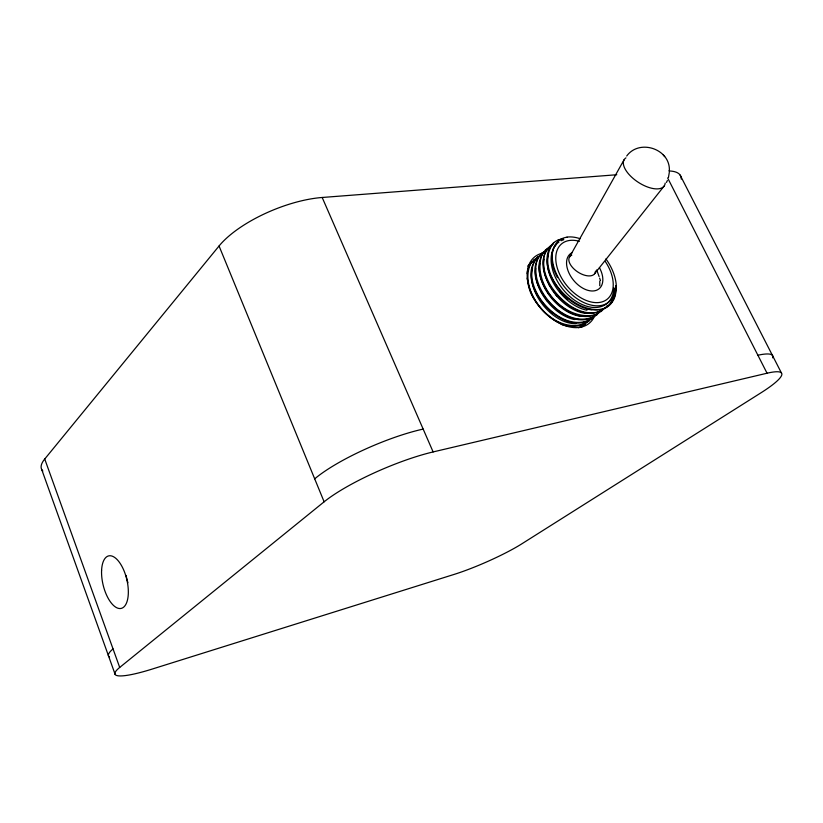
<?xml version="1.0" encoding="UTF-8"?>
<svg xmlns="http://www.w3.org/2000/svg" width="823" height="823" viewBox="0 0 823 823"><rect width="100%" height="100%" fill="white"/><g stroke="black" fill="none" stroke-linecap="round" stroke-linejoin="round"><path stroke-width="1.23" d="M599.772 285.766L599.782 281.096M669.325 172.285L668.451 177.47M527.183 273.658C527.574 266.611 531.936 260.089 538.417 257.229M615.1 294.788L615.635 288.184M542.501 253.34C530.033 283.596 565.72 323.84 597.272 314.211M538.54 256.797C524.241 286.363 567.726 334.405 597.549 314.407M530.681 263.648C516.587 293.688 559.064 340.496 589.319 320.836M666.465 182.428L667.381 180.494M569.465 257.105L624.112 159.724M605.368 308.286L607.384 305.734M607.909 305.323C580.092 335.825 520.938 270.52 551.523 245.182M594.618 273.75L664.11 186.06M598.383 313.11C569.506 340.969 511.381 274.615 545.165 251.036M601.181 311.557L603.208 309.006M603.053 309.448C574.444 337.914 516.649 273.113 548.036 248.227M590.163 319.54C568.312 339.601 536.699 311.207 529.405 289.429M594.257 316.33C565.596 344.096 507.976 278.699 540.742 254.893M586.768 321.875L584.741 324.416L580.308 327.482M42.847 471.023A63.783 18.61 -19.7 0 1 44.73 459.018L219.052 245.995A78.185 30.225 -22.4 0 1 322.184 197.479L616.766 174.743M553.869 242.528C532.666 269.255 570.658 312.853 600.337 309.366M537.964 256.416C514.334 284.202 563.189 338.901 593.424 317.627M527.646 266.086L532.347 261.909M626.694 156.02C639.564 138.336 670.92 149.179 669.325 171.174M562.901 239.154L563.405 238.721C544.342 240.902 543.88 265.253 551.966 278.308C561.121 295.56 579.032 311.886 599.802 309.787M44.73 459.018L119.705 667.443L324.128 501.804A82.115 16.83 -23.2 0 1 433.124 451.93L767.046 373.22L667.648 177.943M585.246 324.025L578.682 327.801M529.683 263.638L532.954 261.683M533.561 260.253L537.923 257.65M545.361 249.945L548.632 248.011M541.4 253.402L545.762 250.82M553.118 244.102C537.08 253.289 543.828 276.096 552.49 288.328C563.004 303.286 582.375 318.182 601.459 310.94M557.716 240.388L561.862 239.4M663.256 154.889L664.665 156.607M680.137 175.093L781.408 372.932M596.706 269.882L599.113 276.559M322.184 197.479L433.124 451.93M219.052 245.995L324.128 501.804M599.597 278.123L600.481 280.478M41.685 469.429L115.148 674.418M528.932 288.245L527.142 278.071M616.005 285.715L616.046 286.311A41.88 26.501 50.5 0 1 613.516 300.014L611.468 303.101A41.88 26.501 50.5 0 1 607.981 306.29M314.695 478.842A81.755 18.085 -23.1 0 1 423.166 429.081M757.89 355.238A66.725 11.594 -25.6 0 1 772.715 357.861M668.945 170.958A64.348 19.701 -27.1 0 1 681.249 179.105M109.541 657.042A66.097 10.936 -21.6 0 1 113.039 648.915M119.705 667.443A66.324 10.154 -21.8 0 0 152.492 668.976L454.111 574.413A54.184 7.366 -23.7 0 0 521.936 543.756L760.833 392.9A66.961 10.771 -25.5 0 0 767.046 373.22M594.329 316.629A42.961 27.745 50.4 0 1 540.474 307.73A42.961 27.745 50.4 0 1 542.12 253.247M127.925 582.735A26.675 12.366 76.5 0 1 126.114 575.442M665.179 183.087A23.949 11.327 33.4 0 1 638.494 182.439A23.949 11.327 33.4 0 1 625.933 157.862M595.502 271.065A15.092 8.055 33.5 0 1 577.581 271.857A15.092 8.055 33.5 0 1 571.79 255.14M566.327 325.764A38.239 24.011 49.7 0 1 561.276 324.344M571.481 325.918A38.259 25.42 49.1 0 1 566.265 325.496M552.048 313.193A38.403 25.462 49.3 0 1 550.371 311.814M544.116 305.59A38.403 25.462 49.3 0 1 542.707 303.893M576.079 323.604A38.362 23.99 51.2 0 1 542.624 304.531A38.362 23.99 51.2 0 1 532.594 267.989M547.583 301.331A38.537 25.153 48.6 0 1 546.338 299.809M541.884 293.266A38.537 25.153 48.6 0 1 541.369 292.371M537.717 284.233A38.537 25.153 48.6 0 1 537.429 283.328M574.536 319.561A38.496 23.918 50.6 0 1 535.701 268.421M579.073 319.478A38.527 25.4 49.1 0 1 574.413 319.036M548.879 294.439A38.681 25.503 49.6 0 1 547.912 293.019M579.618 316.176A38.63 23.96 49.7 0 1 539.837 263.237M583.178 316.227A38.66 25.41 49.2 0 1 579.557 315.939M557.212 296.403A38.815 25.492 49.6 0 1 556.06 295.087M550.114 286.599A38.815 25.492 49.6 0 1 549.301 285.128M587.704 313.409A38.763 23.877 50.6 0 1 555.36 294.346A38.763 23.877 50.6 0 1 544.25 259.06M599.442 267.681A22.643 14.3 50.5 0 1 595.883 290.488A22.643 14.3 50.5 0 1 570.895 276.559A22.643 14.3 50.5 0 1 572.304 252.568M605.255 261.436A35.862 22.643 50.5 0 1 599.977 302.37A35.862 22.643 50.5 0 1 557.737 269.45A35.862 22.643 50.5 0 1 579.433 241.314M567.026 237.199A39.617 24.577 50.9 0 0 558.231 277.474A39.051 24.669 50.5 0 0 592.241 305.333A39.051 24.669 50.5 0 0 615.244 288.369M566.975 237.106A41.088 26.418 51.4 0 1 580.266 238.763M605.913 258.906A41.088 26.418 51.4 0 1 616.314 285.797M557.5 277.618A39.062 24.412 48.5 0 1 558.982 242.003M561.132 240.748A39.062 24.412 48.5 0 1 563.827 239.709M615.357 288.678A3.631 0.998 84.6 0 1 615.491 288.132M613.896 287.741A39.031 25.431 51.5 0 1 573.086 299.161A39.031 25.431 51.5 0 1 556.173 244.462M614.04 294.078A38.012 24.423 59.3 0 1 607.713 306.146M607.868 306.382A41.911 27.365 50.3 0 1 600.358 309.417M615.727 286.178A41.901 27.2 51.6 0 1 599.854 309.89M567.644 299.109A38.948 25.482 49.6 0 1 560.165 291.692M586.964 310.22A38.887 23.908 51.2 0 1 557.006 288.76A38.887 23.908 51.2 0 1 548.097 255.356M592.025 309.643A38.928 25.369 49.1 0 1 586.676 309.139M584.083 323.583A39.494 25.688 50.5 0 1 581.943 326.289M581.367 327.132A40.924 26.603 50.4 0 0 582.108 326.484A40.944 27.375 49.8 0 1 581.604 326.937M101.589 570.432A27.005 12.16 76.5 0 0 120.714 608.495A27.005 12.16 76.5 0 0 122.514 567.489A27.005 12.16 76.5 0 0 101.589 570.432"/></g></svg>
